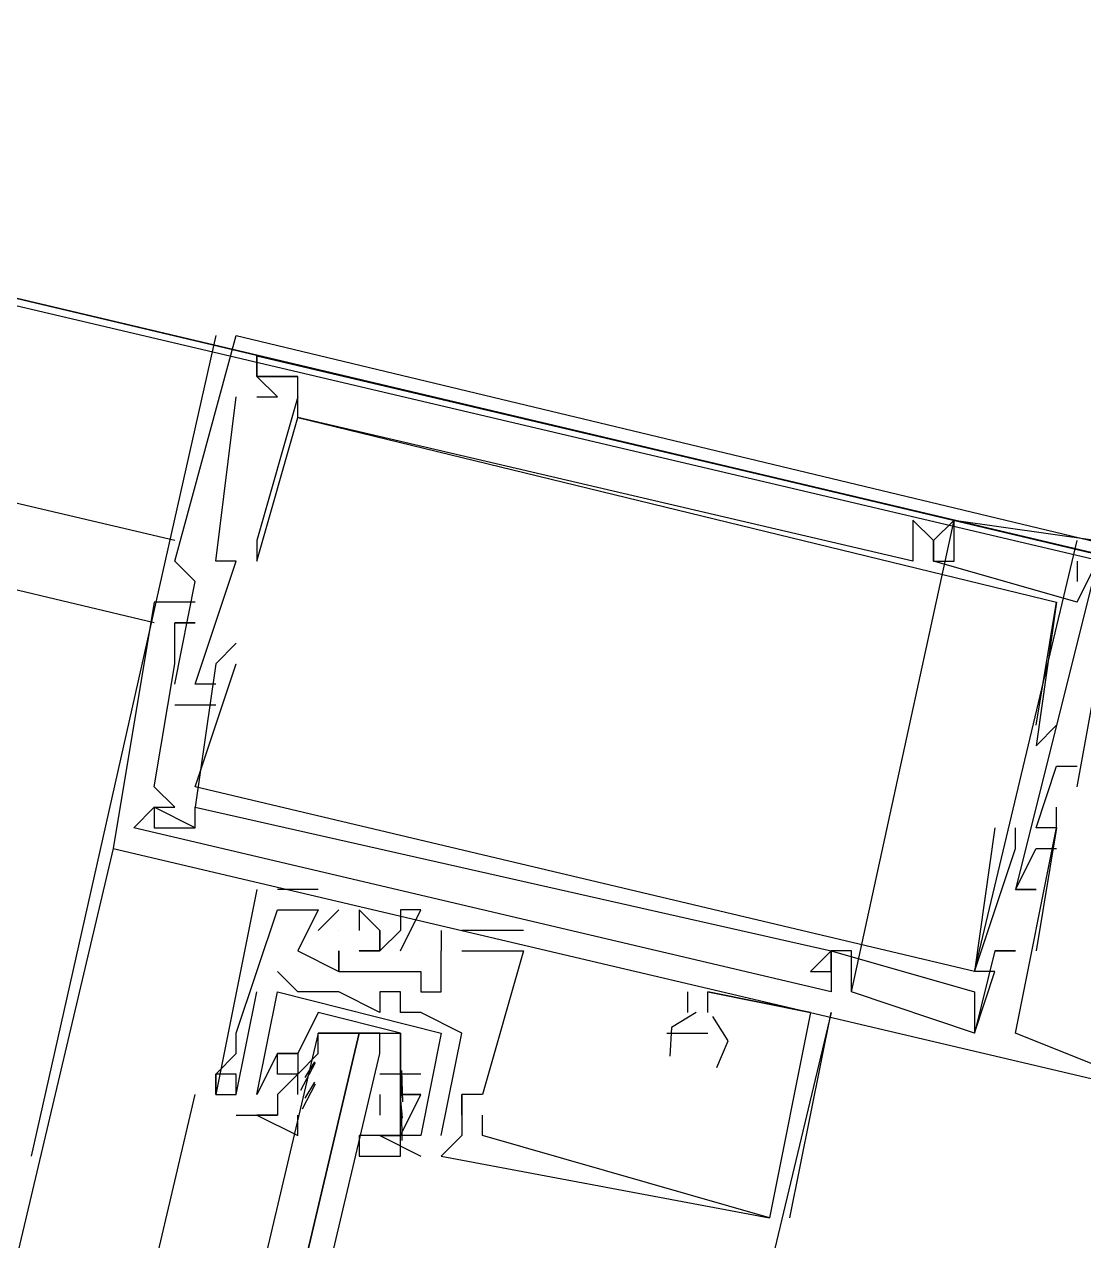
# Model space of a CAD drawing. Header units: feet. Extents: x -84 to 198, y -22 to 181.
# Drawn here: x 108.182 to 108.871, y 39.949 to 40.74 of the extents above; entities that cross this region are included whole.
import ezdxf

# ---------------------------------------------------------------- set-up
doc = ezdxf.new("R2010")
doc.units = ezdxf.units.FT
for name, color, linetype in [('A-AREA-UNIDAD', 30, 'CONTINUOUS'), ('A-LINEA', 7, 'CONTINUOUS'), ('A-MURO-CONCRETO', 8, 'CONTINUOUS')]:
    doc.layers.add(name, color=color, linetype=linetype)

msp = doc.modelspace()

# ---------------------------------------------------------------- linework, layer by layer
at = {"layer": 'A-AREA-UNIDAD'}
msp.add_lwpolyline([(119.008, 38.0089), (105.632, 41.1556), (105.36, 41.3689), (105.52, 41.9556), (104.56, 41.9556), (97.952, 43.5556), (97.952, 44.0356), (97.792, 43.2356), (97.568, 43.0756), (90.272, 44.8), (90, 45.0133), (90.16, 45.8844), (81.44, 48), (80.88, 48), (79.84, 43.8044), (78.8, 43.8044), (75.552, 44.5689), (75.44, 44.9244), (74.528, 41.2089), (73.312, 41.2444), (67.872, 42.56)], dxfattribs=at)
at = {"layer": 'A-LINEA'}
for p, q in [((108.28, 40.4044), (80.8133, 46.8978)), ((108.2667, 40.3511), (80.8533, 46.8311)), ((108.3067, 40.5378), (108.1867, 40.0044)), ((108.32, 40.5378), (108.32, 40.5378)), ((108.32, 40.5378), (108.32, 40.5378)), ((108.32, 40.5378), (108.32, 40.5378)), ((108.3333, 40.5244), (108.3333, 40.5244)), ((108.3333, 40.5244), (108.3333, 40.5244)), ((108.3333, 40.5244), (108.3333, 40.5244)), ((108.3333, 40.5244), (108.3333, 40.5244)), ((108.3333, 40.5244), (108.3333, 40.5244)), ((108.3333, 40.5244), (108.3333, 40.5244)), ((108.3333, 40.5111), (108.3333, 40.5111)), ((108.3333, 40.5111), (108.3333, 40.5111)), ((108.3333, 40.5111), (108.3333, 40.5111)), ((108.3333, 40.5111), (108.3333, 40.5111)), ((108.3333, 40.5111), (108.3333, 40.5111)), ((108.3333, 40.5111), (108.3333, 40.5111)), ((108.3333, 40.5111), (108.3333, 40.5111)), ((108.3333, 40.5111), (108.3333, 40.5111)), ((108.3333, 40.5111), (108.3333, 40.5111)), ((108.36, 40.5111), (108.36, 40.5111)), ((108.36, 40.5111), (108.36, 40.5111)), ((108.36, 40.5111), (108.36, 40.5111)), ((108.36, 40.5111), (108.36, 40.5111)), ((108.36, 40.5111), (108.36, 40.5111)), ((108.36, 40.5111), (108.36, 40.5111)), ((108.32, 40.4978), (108.32, 40.4978)), ((108.32, 40.4978), (108.32, 40.4978)), ((108.32, 40.4978), (108.32, 40.4978)), ((108.3333, 40.4978), (108.3333, 40.4978)), ((108.3333, 40.4978), (108.3333, 40.4978)), ((108.3333, 40.4978), (108.3333, 40.4978)), ((108.3467, 40.4978), (108.3467, 40.4978)), ((108.3467, 40.4978), (108.3467, 40.4978)), ((108.3467, 40.4978), (108.3467, 40.4978)), ((108.36, 40.4978), (108.36, 40.4978)), ((108.36, 40.4978), (108.36, 40.4978)), ((108.36, 40.4978), (108.36, 40.4978)), ((108.36, 40.4844), (108.36, 40.4844)), ((108.36, 40.4844), (108.36, 40.4844)), ((108.36, 40.4844), (108.36, 40.4844)), ((108.36, 40.4844), (108.36, 40.4844)), ((108.36, 40.4844), (108.36, 40.4844)), ((108.36, 40.4844), (108.36, 40.4844)), ((108.72, 40.1111), (108.7867, 40.4178)), ((108.72, 40.1111), (108.7867, 40.4178)), ((108.72, 40.1111), (108.7867, 40.4178)), ((108.76, 40.4178), (108.76, 40.4178)), ((108.76, 40.4178), (108.76, 40.4178)), ((108.76, 40.4178), (108.76, 40.4178)), ((108.7733, 40.4178), (108.7733, 40.4178)), ((108.7733, 40.4178), (108.7733, 40.4178)), ((108.7733, 40.4178), (108.7733, 40.4178)), ((108.7867, 40.4178), (108.7867, 40.4178)), ((108.7867, 40.4178), (108.7867, 40.4178)), ((108.7867, 40.4178), (108.7867, 40.4178)), ((108.7867, 40.4178), (108.7867, 40.4178)), ((108.7867, 40.4178), (108.7867, 40.4178)), ((108.7867, 40.4178), (108.7867, 40.4178)), ((108.3333, 40.4044), (108.3333, 40.4044)), ((108.3333, 40.4044), (108.3333, 40.4044)), ((108.3333, 40.4044), (108.3333, 40.4044)), ((108.7733, 40.4044), (108.7733, 40.4044)), ((108.7733, 40.4044), (108.7733, 40.4044)), ((108.7733, 40.4044), (108.7733, 40.4044)), ((108.7733, 40.4044), (108.7733, 40.4044)), ((108.7733, 40.4044), (108.7733, 40.4044)), ((108.7733, 40.4044), (108.7733, 40.4044)), ((108.8, 40.1244), (108.8667, 40.4044)), ((108.8, 40.1244), (108.8667, 40.4044)), ((108.8, 40.1244), (108.8667, 40.4044)), ((108.28, 40.3911), (108.28, 40.3911)), ((108.28, 40.3911), (108.28, 40.3911)), ((108.28, 40.3911), (108.28, 40.3911)), ((108.3067, 40.3911), (108.3067, 40.3911)), ((108.3067, 40.3911), (108.3067, 40.3911)), ((108.3067, 40.3911), (108.3067, 40.3911)), ((108.32, 40.3911), (108.32, 40.3911)), ((108.32, 40.3911), (108.32, 40.3911)), ((108.32, 40.3911), (108.32, 40.3911)), ((108.3333, 40.3911), (108.3333, 40.3911)), ((108.3333, 40.3911), (108.3333, 40.3911)), ((108.3333, 40.3911), (108.3333, 40.3911)), ((108.76, 40.3911), (108.76, 40.3911)), ((108.76, 40.3911), (108.76, 40.3911)), ((108.76, 40.3911), (108.76, 40.3911)), ((108.7733, 40.3911), (108.7733, 40.3911)), ((108.7733, 40.3911), (108.7733, 40.3911)), ((108.7733, 40.3911), (108.7733, 40.3911)), ((108.7733, 40.3911), (108.7733, 40.3911)), ((108.7733, 40.3911), (108.7733, 40.3911)), ((108.7733, 40.3911), (108.7733, 40.3911)), ((108.7867, 40.3911), (108.7867, 40.3911)), ((108.7867, 40.3911), (108.7867, 40.3911)), ((108.7867, 40.3911), (108.7867, 40.3911)), ((108.88, 40.3911), (108.8267, 40.1778)), ((108.88, 40.3911), (108.8267, 40.1778)), ((108.88, 40.3911), (108.8267, 40.1778)), ((108.8667, 40.3911), (108.8667, 40.3778)), ((108.8667, 40.3644), (108.88, 40.3911)), ((108.8667, 40.3911), (108.8667, 40.3911)), ((108.8667, 40.3911), (108.8667, 40.3911)), ((108.8667, 40.2444), (108.8933, 40.3911)), ((108.8667, 40.3911), (108.8667, 40.3778)), ((108.8667, 40.3644), (108.88, 40.3911)), ((108.8667, 40.3911), (108.8667, 40.3911)), ((108.8667, 40.3911), (108.8667, 40.3911)), ((108.8667, 40.2444), (108.8933, 40.3911)), ((108.8667, 40.3911), (108.8667, 40.3778)), ((108.8667, 40.3644), (108.88, 40.3911)), ((108.8667, 40.3911), (108.8667, 40.3911)), ((108.8667, 40.3911), (108.8667, 40.3911)), ((108.8667, 40.2444), (108.8933, 40.3911)), ((108.2933, 40.3778), (108.2933, 40.3778)), ((108.2933, 40.3778), (108.2933, 40.3778)), ((108.2933, 40.3778), (108.2933, 40.3778)), ((108.8667, 40.3778), (108.8667, 40.3778)), ((108.8667, 40.3778), (108.8667, 40.3778)), ((108.8667, 40.3778), (108.8667, 40.3778)), ((108.2667, 40.3644), (108.2667, 40.3644)), ((108.2667, 40.3644), (108.2667, 40.3644)), ((108.2667, 40.3644), (108.2667, 40.3644)), ((108.2933, 40.3644), (108.2933, 40.3644)), ((108.2933, 40.3644), (108.2933, 40.3644)), ((108.2933, 40.3644), (108.2933, 40.3644)), ((108.84, 40.2844), (108.8533, 40.3644)), ((108.84, 40.2844), (108.8533, 40.3644)), ((108.84, 40.2844), (108.8533, 40.3644)), ((108.8533, 40.3644), (108.8533, 40.3644)), ((108.8533, 40.3644), (108.8533, 40.3644)), ((108.8533, 40.3644), (108.8533, 40.3644)), ((108.8533, 40.3644), (108.8533, 40.3644)), ((108.8533, 40.3644), (108.8533, 40.3644)), ((108.8533, 40.3644), (108.8533, 40.3644)), ((108.8667, 40.3644), (108.8667, 40.3644)), ((108.8667, 40.3644), (108.8667, 40.3644)), ((108.8667, 40.3644), (108.8667, 40.3644)), ((108.8667, 40.3644), (108.8667, 40.3644)), ((108.8667, 40.3644), (108.8667, 40.3644)), ((108.8667, 40.3644), (108.8667, 40.3644)), ((108.28, 40.3511), (108.28, 40.3511)), ((108.28, 40.3511), (108.28, 40.3511)), ((108.28, 40.3511), (108.28, 40.3511)), ((108.28, 40.3511), (108.28, 40.3511)), ((108.28, 40.3511), (108.28, 40.3511)), ((108.28, 40.3511), (108.28, 40.3511)), ((108.2933, 40.3511), (108.2933, 40.3511)), ((108.2933, 40.3511), (108.2933, 40.3511)), ((108.2933, 40.3511), (108.2933, 40.3511)), ((108.2933, 40.3511), (108.2933, 40.3511)), ((108.2933, 40.3511), (108.2933, 40.3511)), ((108.2933, 40.3511), (108.2933, 40.3511)), ((108.2933, 40.3511), (108.2933, 40.3511)), ((108.2933, 40.3511), (108.2933, 40.3511)), ((108.2933, 40.3511), (108.2933, 40.3511)), ((108.28, 40.3378), (108.28, 40.3378)), ((108.28, 40.3378), (108.28, 40.3378)), ((108.28, 40.3378), (108.28, 40.3378)), ((108.32, 40.3378), (108.32, 40.3378)), ((108.32, 40.3378), (108.32, 40.3378)), ((108.32, 40.3378), (108.32, 40.3378)), ((108.28, 40.3244), (108.28, 40.3244)), ((108.28, 40.3244), (108.28, 40.3244)), ((108.28, 40.3244), (108.28, 40.3244)), ((108.28, 40.3244), (108.28, 40.3244)), ((108.28, 40.3244), (108.28, 40.3244)), ((108.28, 40.3244), (108.28, 40.3244)), ((108.2933, 40.2444), (108.32, 40.3244)), ((108.2933, 40.2444), (108.32, 40.3244)), ((108.2933, 40.2444), (108.32, 40.3244)), ((108.3067, 40.3244), (108.3067, 40.3244)), ((108.3067, 40.3244), (108.3067, 40.3244)), ((108.3067, 40.3244), (108.3067, 40.3244)), ((108.32, 40.3244), (108.32, 40.3244)), ((108.32, 40.3244), (108.32, 40.3244)), ((108.32, 40.3244), (108.32, 40.3244)), ((108.28, 40.3111), (108.28, 40.3111)), ((108.28, 40.3111), (108.28, 40.3111)), ((108.28, 40.3111), (108.28, 40.3111)), ((108.2933, 40.3111), (108.2933, 40.3111)), ((108.2933, 40.3111), (108.2933, 40.3111)), ((108.2933, 40.3111), (108.2933, 40.3111)), ((108.3067, 40.3111), (108.3067, 40.3111)), ((108.3067, 40.3111), (108.3067, 40.3111)), ((108.3067, 40.3111), (108.3067, 40.3111)), ((108.28, 40.2978), (108.3067, 40.2978)), ((108.28, 40.2978), (108.28, 40.2978)), ((108.28, 40.2978), (108.3067, 40.2978)), ((108.28, 40.2978), (108.28, 40.2978)), ((108.28, 40.2978), (108.3067, 40.2978)), ((108.28, 40.2978), (108.28, 40.2978)), ((108.3067, 40.2978), (108.3067, 40.2978)), ((108.3067, 40.2978), (108.3067, 40.2978)), ((108.3067, 40.2978), (108.3067, 40.2978)), ((108.84, 40.2844), (108.84, 40.2844)), ((108.84, 40.2844), (108.84, 40.2844)), ((108.84, 40.2844), (108.84, 40.2844)), ((108.8533, 40.2844), (108.8533, 40.2844)), ((108.8533, 40.2844), (108.8533, 40.2844)), ((108.8533, 40.2844), (108.8533, 40.2844)), ((108.84, 40.2711), (108.84, 40.2711)), ((108.84, 40.2711), (108.84, 40.2711)), ((108.84, 40.2711), (108.84, 40.2711)), ((108.8533, 40.2578), (108.8533, 40.2578)), ((108.8533, 40.2578), (108.8533, 40.2578)), ((108.8533, 40.2578), (108.8533, 40.2578)), ((108.8667, 40.2578), (108.8667, 40.2578)), ((108.8667, 40.2578), (108.8667, 40.2578)), ((108.8667, 40.2578), (108.8667, 40.2578)), ((108.2667, 40.2444), (108.2667, 40.2444)), ((108.2667, 40.2444), (108.2667, 40.2444)), ((108.2667, 40.2444), (108.2667, 40.2444)), ((108.2933, 40.2444), (108.2933, 40.2444)), ((108.2933, 40.2444), (108.2933, 40.2444)), ((108.2933, 40.2444), (108.2933, 40.2444)), ((108.3067, 40.2444), (108.3067, 40.2444)), ((108.3067, 40.2444), (108.3067, 40.2444)), ((108.3067, 40.2444), (108.3067, 40.2444)), ((108.8667, 40.2444), (108.8667, 40.2444)), ((108.8667, 40.2444), (108.8667, 40.2444)), ((108.8667, 40.2444), (108.8667, 40.2444)), ((108.2667, 40.2311), (108.2667, 40.2311)), ((108.2667, 40.2311), (108.2667, 40.2311)), ((108.2667, 40.2311), (108.2667, 40.2311)), ((108.2667, 40.2311), (108.2667, 40.2311)), ((108.2667, 40.2311), (108.2667, 40.2311)), ((108.2667, 40.2311), (108.2667, 40.2311)), ((108.28, 40.2311), (108.28, 40.2311)), ((108.28, 40.2311), (108.28, 40.2311)), ((108.28, 40.2311), (108.28, 40.2311)), ((108.2933, 40.2311), (108.2933, 40.2311)), ((108.2933, 40.2311), (108.2933, 40.2311)), ((108.2933, 40.2311), (108.2933, 40.2311)), ((108.2933, 40.2311), (108.2933, 40.2311)), ((108.2933, 40.2311), (108.2933, 40.2311)), ((108.2933, 40.2311), (108.2933, 40.2311)), ((108.8533, 40.2311), (108.8533, 40.2311)), ((108.8533, 40.2311), (108.8533, 40.2311)), ((108.8533, 40.2311), (108.8533, 40.2311)), ((108.2667, 40.2178), (108.2667, 40.2178)), ((108.2667, 40.2178), (108.2667, 40.2178)), ((108.2667, 40.2178), (108.2667, 40.2178)), ((108.2933, 40.2178), (108.2933, 40.2178)), ((108.2933, 40.2178), (108.2933, 40.2178)), ((108.2933, 40.2178), (108.2933, 40.2178)), ((108.2933, 40.2178), (108.2933, 40.2178)), ((108.2933, 40.2178), (108.2933, 40.2178)), ((108.2933, 40.2178), (108.2933, 40.2178)), ((108.8133, 40.2178), (108.8133, 40.2178)), ((108.8133, 40.2178), (108.8133, 40.2178)), ((108.8133, 40.2178), (108.8133, 40.2178)), ((108.8267, 40.2178), (108.8267, 40.2178)), ((108.8267, 40.2178), (108.8267, 40.2178)), ((108.8267, 40.2178), (108.8267, 40.2178)), ((108.84, 40.2178), (108.84, 40.2178)), ((108.8533, 40.2178), (108.84, 40.1378)), ((108.84, 40.2178), (108.84, 40.2178)), ((108.8533, 40.2178), (108.84, 40.1378)), ((108.84, 40.2178), (108.84, 40.2178)), ((108.8533, 40.2178), (108.84, 40.1378)), ((108.8533, 40.2178), (108.8533, 40.2178)), ((108.8533, 40.2178), (108.8533, 40.2178)), ((108.8533, 40.2178), (108.8533, 40.2178)), ((108.8533, 40.2178), (108.8533, 40.2178)), ((108.8533, 40.2178), (108.8533, 40.2178)), ((108.8533, 40.2178), (108.8533, 40.2178)), ((108.8533, 40.2178), (108.8533, 40.2178)), ((108.8533, 40.2178), (108.8533, 40.2178)), ((108.8533, 40.2178), (108.8533, 40.2178)), ((108.24, 40.2044), (106.08, 31.0844)), ((108.24, 40.2044), (108.24, 40.2044)), ((108.24, 40.2044), (108.24, 40.2044)), ((108.24, 40.2044), (108.24, 40.2044)), ((108.8267, 40.2044), (108.8267, 40.2044)), ((108.8267, 40.2044), (108.8267, 40.2044)), ((108.8267, 40.2044), (108.8267, 40.2044)), ((108.84, 40.2044), (108.84, 40.2044)), ((108.84, 40.2044), (108.84, 40.2044)), ((108.84, 40.2044), (108.84, 40.2044)), ((108.8533, 40.2044), (108.8533, 40.2044)), ((108.8533, 40.2044), (108.8533, 40.2044)), ((108.8533, 40.2044), (108.8533, 40.2044)), ((108.3333, 40.1778), (108.3333, 40.1778)), ((108.3333, 40.1778), (108.3333, 40.1778)), ((108.3333, 40.1778), (108.3333, 40.1778)), ((108.3467, 40.1778), (108.3467, 40.1778)), ((108.3467, 40.1778), (108.3467, 40.1778)), ((108.3467, 40.1778), (108.3467, 40.1778)), ((108.3733, 40.1778), (108.3733, 40.1778)), ((108.3733, 40.1778), (108.3733, 40.1778)), ((108.3733, 40.1778), (108.3733, 40.1778)), ((108.8133, 40.1778), (108.8133, 40.1778)), ((108.8133, 40.1778), (108.8133, 40.1778)), ((108.8133, 40.1778), (108.8133, 40.1778)), ((108.8133, 40.1778), (108.8133, 40.1778)), ((108.8133, 40.1778), (108.8133, 40.1778)), ((108.8133, 40.1778), (108.8133, 40.1778)), ((108.8267, 40.1778), (108.8267, 40.1778)), ((108.8267, 40.1778), (108.8267, 40.1778)), ((108.8267, 40.1778), (108.8267, 40.1778)), ((108.8267, 40.1778), (108.8267, 40.1778)), ((108.8267, 40.1778), (108.8267, 40.1778)), ((108.8267, 40.1778), (108.8267, 40.1778)), ((108.8267, 40.1778), (108.8267, 40.1778)), ((108.8267, 40.1778), (108.8267, 40.1778)), ((108.8267, 40.1778), (108.8267, 40.1778)), ((108.84, 40.1778), (108.84, 40.1778)), ((108.84, 40.1778), (108.84, 40.1778)), ((108.84, 40.1778), (108.84, 40.1778)), ((108.3467, 40.1644), (108.3467, 40.1644)), ((108.3467, 40.1644), (108.3467, 40.1644)), ((108.3467, 40.1644), (108.3467, 40.1644)), ((108.3733, 40.1511), (108.3867, 40.1644)), ((108.3733, 40.1644), (108.3733, 40.1644)), ((108.3733, 40.1644), (108.3733, 40.1644)), ((108.3733, 40.1511), (108.3867, 40.1644)), ((108.3733, 40.1644), (108.3733, 40.1644)), ((108.3733, 40.1644), (108.3733, 40.1644)), ((108.3733, 40.1511), (108.3867, 40.1644)), ((108.3733, 40.1644), (108.3733, 40.1644)), ((108.3733, 40.1644), (108.3733, 40.1644)), ((108.3867, 40.1644), (108.3867, 40.1644)), ((108.3867, 40.1644), (108.3867, 40.1644)), ((108.3867, 40.1644), (108.3867, 40.1644)), ((108.4, 40.1644), (108.4, 40.1644)), ((108.4, 40.1644), (108.4, 40.1644)), ((108.4, 40.1644), (108.4, 40.1644)), ((108.4267, 40.1644), (108.4267, 40.1644)), ((108.4267, 40.1644), (108.4267, 40.1644)), ((108.4267, 40.1644), (108.4267, 40.1644)), ((108.44, 40.1644), (108.44, 40.1644)), ((108.44, 40.1644), (108.44, 40.1644)), ((108.44, 40.1644), (108.44, 40.1644)), ((108.3733, 40.1511), (108.3733, 40.1511)), ((108.3733, 40.1511), (108.3733, 40.1511)), ((108.3733, 40.1511), (108.3733, 40.1511)), ((108.3867, 40.1511), (108.3867, 40.1511)), ((108.3867, 40.1511), (108.3867, 40.1511)), ((108.3867, 40.1511), (108.3867, 40.1511)), ((108.4, 40.1511), (108.4, 40.1511)), ((108.4, 40.1511), (108.4, 40.1511)), ((108.4, 40.1511), (108.4, 40.1511)), ((108.4133, 40.1511), (108.4133, 40.1511)), ((108.4133, 40.1511), (108.4133, 40.1511)), ((108.4133, 40.1511), (108.4133, 40.1511)), ((108.4267, 40.1511), (108.4267, 40.1511)), ((108.4267, 40.1511), (108.4267, 40.1511)), ((108.4267, 40.1511), (108.4267, 40.1511)), ((108.4533, 40.1511), (108.4533, 40.1511)), ((108.4533, 40.1511), (108.4533, 40.1511)), ((108.4533, 40.1511), (108.4533, 40.1511)), ((108.5067, 40.1511), (108.4667, 40.1511)), ((108.4667, 40.1511), (108.4667, 40.1511)), ((108.5067, 40.1511), (108.4667, 40.1511)), ((108.4667, 40.1511), (108.4667, 40.1511)), ((108.5067, 40.1511), (108.4667, 40.1511)), ((108.4667, 40.1511), (108.4667, 40.1511)), ((108.5067, 40.1511), (108.5067, 40.1511)), ((108.5067, 40.1511), (108.5067, 40.1511)), ((108.5067, 40.1511), (108.5067, 40.1511)), ((108.36, 40.1378), (108.36, 40.1378)), ((108.36, 40.1378), (108.36, 40.1378)), ((108.36, 40.1378), (108.36, 40.1378)), ((108.3867, 40.1378), (108.3867, 40.1378)), ((108.3867, 40.1378), (108.3867, 40.1378)), ((108.3867, 40.1378), (108.3867, 40.1378)), ((108.4133, 40.1378), (108.4133, 40.1378)), ((108.4133, 40.1378), (108.4133, 40.1378)), ((108.4133, 40.1378), (108.4133, 40.1378)), ((108.4267, 40.1378), (108.4267, 40.1378)), ((108.4267, 40.1378), (108.4267, 40.1378)), ((108.4267, 40.1378), (108.4267, 40.1378)), ((108.44, 40.1378), (108.44, 40.1378)), ((108.44, 40.1378), (108.44, 40.1378)), ((108.44, 40.1378), (108.44, 40.1378)), ((108.4533, 40.1378), (108.4533, 40.1378)), ((108.4533, 40.1378), (108.4533, 40.1378)), ((108.4533, 40.1378), (108.4533, 40.1378)), ((108.4533, 40.1378), (108.4533, 40.1378)), ((108.4533, 40.1378), (108.4533, 40.1378)), ((108.4533, 40.1378), (108.4533, 40.1378)), ((108.4667, 40.1378), (108.4667, 40.1378)), ((108.4667, 40.1378), (108.4667, 40.1378)), ((108.4667, 40.1378), (108.4667, 40.1378)), ((108.5067, 40.1378), (108.5067, 40.1378)), ((108.5067, 40.1378), (108.5067, 40.1378)), ((108.5067, 40.1378), (108.5067, 40.1378)), ((108.5067, 40.1378), (108.5067, 40.1378)), ((108.5067, 40.1378), (108.5067, 40.1378)), ((108.5067, 40.1378), (108.5067, 40.1378)), ((108.7067, 40.1378), (108.7067, 40.1378)), ((108.7067, 40.1378), (108.7067, 40.1378)), ((108.7067, 40.1378), (108.7067, 40.1378)), ((108.7067, 40.1378), (108.7067, 40.1378)), ((108.7067, 40.1378), (108.7067, 40.1378)), ((108.7067, 40.1378), (108.7067, 40.1378)), ((108.7067, 40.1378), (108.7067, 40.1378)), ((108.7067, 40.1378), (108.7067, 40.1378)), ((108.7067, 40.1378), (108.7067, 40.1378)), ((108.72, 40.1378), (108.72, 40.1378)), ((108.72, 40.1378), (108.72, 40.1378)), ((108.72, 40.1378), (108.72, 40.1378)), ((108.8133, 40.1378), (108.8133, 40.1378)), ((108.8133, 40.1378), (108.8133, 40.1378)), ((108.8133, 40.1378), (108.8133, 40.1378)), ((108.8133, 40.1378), (108.8133, 40.1378)), ((108.8133, 40.1378), (108.8133, 40.1378)), ((108.8133, 40.1378), (108.8133, 40.1378)), ((108.8267, 40.1378), (108.8267, 40.1378)), ((108.8267, 40.1378), (108.8267, 40.1378)), ((108.8267, 40.1378), (108.8267, 40.1378)), ((108.8267, 40.1378), (108.8267, 40.1378)), ((108.8267, 40.1378), (108.8267, 40.1378)), ((108.8267, 40.1378), (108.8267, 40.1378)), ((108.84, 40.1378), (108.84, 40.1378)), ((108.84, 40.1378), (108.84, 40.1378)), ((108.84, 40.1378), (108.84, 40.1378)), ((108.3467, 40.1244), (108.3467, 40.1244)), ((108.3467, 40.1244), (108.3467, 40.1244)), ((108.3867, 40.1244), (108.3867, 40.1244)), ((108.3867, 40.1244), (108.3867, 40.1244)), ((108.3867, 40.1244), (108.3867, 40.1244)), ((108.3867, 40.1244), (108.3867, 40.1244)), ((108.3867, 40.1244), (108.3867, 40.1244)), ((108.3867, 40.1244), (108.3867, 40.1244)), ((108.4133, 40.1244), (108.4133, 40.1244)), ((108.4133, 40.1244), (108.4133, 40.1244)), ((108.4133, 40.1244), (108.4133, 40.1244)), ((108.44, 40.1244), (108.44, 40.1244)), ((108.44, 40.1244), (108.44, 40.1244)), ((108.44, 40.1244), (108.44, 40.1244)), ((108.6933, 40.1244), (108.6933, 40.1244)), ((108.6933, 40.1244), (108.6933, 40.1244)), ((108.6933, 40.1244), (108.6933, 40.1244)), ((108.7067, 40.1244), (108.7067, 40.1244)), ((108.7067, 40.1244), (108.7067, 40.1244)), ((108.7067, 40.1244), (108.7067, 40.1244)), ((108.7067, 40.1244), (108.7067, 40.1244)), ((108.7067, 40.1244), (108.7067, 40.1244)), ((108.7067, 40.1244), (108.7067, 40.1244)), ((108.8, 40.1244), (108.8, 40.1244)), ((108.8, 40.1244), (108.8, 40.1244)), ((108.8, 40.1244), (108.8, 40.1244)), ((108.8, 40.1244), (108.8, 40.1244)), ((108.8, 40.1244), (108.8, 40.1244)), ((108.8, 40.1244), (108.8, 40.1244)), ((108.8133, 40.1244), (108.8133, 40.1244)), ((108.8133, 40.1244), (108.8133, 40.1244)), ((108.8133, 40.1244), (108.8133, 40.1244)), ((108.32, 40.0444), (108.3333, 40.1111)), ((108.32, 40.0444), (108.3333, 40.1111)), ((108.3333, 40.1111), (108.3333, 40.1111)), ((108.3333, 40.1111), (108.3333, 40.1111)), ((108.3467, 40.1111), (108.3467, 40.1111)), ((108.3467, 40.1111), (108.3467, 40.1111)), ((108.36, 40.1111), (108.36, 40.1111)), ((108.36, 40.1111), (108.36, 40.1111)), ((108.3867, 40.1111), (108.3867, 40.1111)), ((108.3867, 40.1111), (108.3867, 40.1111)), ((108.4133, 40.1111), (108.4133, 40.1111)), ((108.4133, 40.1111), (108.4133, 40.1111)), ((108.4267, 40.1111), (108.4267, 40.1111)), ((108.4267, 40.1111), (108.4267, 40.1111)), ((108.44, 40.1111), (108.44, 40.1111)), ((108.44, 40.1111), (108.44, 40.1111)), ((108.44, 40.1111), (108.44, 40.1111)), ((108.4533, 40.1111), (108.4533, 40.1111)), ((108.4533, 40.1111), (108.4533, 40.1111)), ((108.4533, 40.1111), (108.4533, 40.1111)), ((108.6133, 40.1111), (108.6133, 40.0978)), ((108.6133, 40.1111), (108.6133, 40.1111)), ((108.6133, 40.1111), (108.6133, 40.0978)), ((108.6133, 40.1111), (108.6133, 40.1111)), ((108.6133, 40.1111), (108.6133, 40.0978)), ((108.6133, 40.1111), (108.6133, 40.1111)), ((108.6933, 40.0978), (108.6267, 40.1111)), ((108.6267, 40.1111), (108.6267, 40.1111)), ((108.6267, 40.1111), (108.6267, 40.1111)), ((108.6933, 40.0978), (108.6267, 40.1111)), ((108.6267, 40.1111), (108.6267, 40.1111)), ((108.6267, 40.1111), (108.6267, 40.1111)), ((108.6933, 40.0978), (108.6267, 40.1111)), ((108.6267, 40.1111), (108.6267, 40.1111)), ((108.6267, 40.1111), (108.6267, 40.1111)), ((108.7067, 40.1111), (108.7067, 40.1111)), ((108.7067, 40.1111), (108.7067, 40.1111)), ((108.7067, 40.1111), (108.7067, 40.1111)), ((108.72, 40.1111), (108.72, 40.1111)), ((108.72, 40.1111), (108.72, 40.1111)), ((108.72, 40.1111), (108.72, 40.1111)), ((108.8, 40.1111), (108.8, 40.1111)), ((108.8, 40.1111), (108.8, 40.1111)), ((108.8, 40.1111), (108.8, 40.1111)), ((108.4133, 40.0978), (108.4133, 40.0978)), ((108.4133, 40.0978), (108.4133, 40.0978)), ((108.4267, 40.0978), (108.4267, 40.0978)), ((108.4267, 40.0978), (108.4267, 40.0978)), ((108.44, 40.0978), (108.44, 40.0978)), ((108.44, 40.0978), (108.44, 40.0978)), ((108.6133, 40.0978), (108.6133, 40.0978)), ((108.6133, 40.0978), (108.6133, 40.0978)), ((108.6133, 40.0978), (108.6133, 40.0978)), ((108.6267, 40.0978), (108.6267, 40.0978)), ((108.6267, 40.0978), (108.6267, 40.0978)), ((108.6267, 40.0978), (108.6267, 40.0978)), ((108.68, 39.9644), (108.7067, 40.0978)), ((108.68, 39.9644), (108.7067, 40.0978)), ((108.68, 39.9644), (108.7067, 40.0978)), ((108.6933, 40.0978), (108.6933, 40.0978)), ((108.6933, 40.0978), (108.6933, 40.0978)), ((108.6933, 40.0978), (108.6933, 40.0978)), ((108.6933, 40.0978), (108.6933, 40.0978)), ((108.6933, 40.0978), (108.6933, 40.0978)), ((108.6933, 40.0978), (108.6933, 40.0978)), ((108.7067, 40.0978), (108.7067, 40.0978)), ((108.7067, 40.0978), (108.7067, 40.0978)), ((108.7067, 40.0978), (108.7067, 40.0978)), ((108.32, 40.0844), (108.32, 40.0844)), ((108.32, 40.0844), (108.32, 40.0844)), ((108.32, 40.0844), (108.32, 40.0844)), ((108.3733, 40.0844), (108.3733, 40.0844)), ((108.3867, 40.0844), (108.4, 40.0844)), ((108.4533, 40.0844), (108.4533, 40.0844)), ((108.4533, 40.0844), (108.4533, 40.0844)), ((108.4667, 40.0844), (108.4667, 40.0844)), ((108.4667, 40.0844), (108.4667, 40.0844)), ((108.6, 40.0844), (108.6, 40.0844)), ((108.6, 40.0844), (108.6, 40.0844)), ((108.6, 40.0844), (108.6, 40.0844)), ((108.6133, 40.0844), (108.6133, 40.0844)), ((108.6133, 40.0844), (108.6133, 40.0844)), ((108.6133, 40.0844), (108.6133, 40.0844)), ((108.6267, 40.0844), (108.6267, 40.0844)), ((108.6267, 40.0844), (108.6267, 40.0844)), ((108.6267, 40.0844), (108.6267, 40.0844)), ((108.8, 40.0844), (108.8, 40.0844)), ((108.8, 40.0844), (108.8, 40.0844)), ((108.8, 40.0844), (108.8, 40.0844)), ((108.8, 40.0844), (108.8, 40.0844)), ((108.8, 40.0844), (108.8, 40.0844)), ((108.8, 40.0844), (108.8, 40.0844)), ((108.8, 40.0844), (108.8, 40.0844)), ((108.8, 40.0844), (108.8, 40.0844)), ((108.8, 40.0844), (108.8, 40.0844)), ((108.8267, 40.0844), (108.8267, 40.0844)), ((108.8267, 40.0844), (108.8267, 40.0844)), ((108.8267, 40.0844), (108.8267, 40.0844)), ((108.32, 40.0711), (108.32, 40.0711)), ((108.32, 40.0711), (108.32, 40.0711)), ((108.32, 40.0711), (108.32, 40.0711)), ((108.3467, 40.0711), (108.3467, 40.0711)), ((108.3467, 40.0711), (108.3467, 40.0711)), ((108.3467, 40.0711), (108.3467, 40.0711)), ((108.3467, 40.0711), (108.3467, 40.0711)), ((108.36, 40.0711), (108.36, 40.0711)), ((108.36, 40.0711), (108.36, 40.0711)), ((108.3733, 40.0711), (108.3733, 40.0711)), ((108.362, 40.0473), (108.3716, 40.0652)), ((108.3648, 40.0555), (108.3711, 40.0657)), ((108.4275, 40.0601), (108.4281, 40.0397)), ((108.3067, 40.0578), (108.3067, 40.0578)), ((108.3067, 40.0578), (108.3067, 40.0578)), ((108.3067, 40.0578), (108.3067, 40.0578)), ((108.3067, 40.0578), (108.3067, 40.0578)), ((108.3067, 40.0578), (108.3067, 40.0578)), ((108.3067, 40.0578), (108.3067, 40.0578)), ((108.32, 40.0578), (108.32, 40.0578)), ((108.32, 40.0578), (108.32, 40.0578)), ((108.32, 40.0578), (108.32, 40.0578)), ((108.3467, 40.0578), (108.3467, 40.0578)), ((108.3467, 40.0578), (108.3467, 40.0578)), ((108.36, 40.0578), (108.36, 40.0578)), ((108.36, 40.0444), (108.36, 40.0578)), ((108.36, 40.0578), (108.36, 40.0578)), ((108.3648, 40.0422), (108.3711, 40.0524)), ((108.3733, 40.0578), (108.3733, 40.0578)), ((108.4133, 40.0578), (108.4133, 40.0578)), ((108.4267, 40.0578), (108.4267, 40.0578)), ((108.4267, 40.0578), (108.4267, 40.0578)), ((108.4268, 40.0542), (108.4278, 40.0424)), ((108.44, 40.0578), (108.44, 40.0578)), ((108.44, 40.0578), (108.44, 40.0578)), ((107.9067, 38.4044), (108.2933, 40.0444)), ((108.3067, 40.0444), (108.3067, 40.0444)), ((108.3067, 40.0444), (108.3067, 40.0444)), ((108.3067, 40.0444), (108.3067, 40.0444)), ((108.3067, 40.0444), (108.3067, 40.0444)), ((108.3067, 40.0444), (108.3067, 40.0444)), ((108.3067, 40.0444), (108.3067, 40.0444)), ((108.32, 40.0444), (108.32, 40.0444)), ((108.32, 40.0444), (108.32, 40.0444)), ((108.32, 40.0444), (108.32, 40.0444)), ((108.32, 40.0444), (108.32, 40.0444)), ((108.32, 40.0444), (108.32, 40.0444)), ((108.3333, 40.0444), (108.3333, 40.0444)), ((108.3333, 40.0444), (108.3333, 40.0444)), ((108.3333, 40.0444), (108.3333, 40.0444)), ((108.3333, 40.0444), (108.3333, 40.0444)), ((108.36, 40.0444), (108.36, 40.0444)), ((108.36, 40.0444), (108.36, 40.0444)), ((108.363, 40.0352), (108.3715, 40.0514)), ((108.4133, 40.0444), (108.4133, 40.0311)), ((108.4133, 40.0444), (108.4133, 40.0444)), ((108.4267, 40.0444), (108.4267, 40.0444)), ((108.4267, 40.0444), (108.4267, 40.0444)), ((108.4267, 40.0444), (108.4267, 40.0444)), ((108.4267, 40.0444), (108.4267, 40.0444)), ((108.44, 40.0444), (108.44, 40.0444)), ((108.44, 40.0444), (108.44, 40.0444)), ((108.44, 40.0444), (108.44, 40.0444)), ((108.44, 40.0444), (108.44, 40.0444)), ((108.4667, 40.0444), (108.4667, 40.0444)), ((108.4667, 40.0444), (108.4667, 40.0444)), ((108.4667, 40.0444), (108.4667, 40.0444)), ((108.4667, 40.0444), (108.4667, 40.0444)), ((108.4667, 40.0444), (108.4667, 40.0444)), ((108.4667, 40.0444), (108.4667, 40.0444)), ((108.48, 40.0444), (108.48, 40.0444)), ((108.48, 40.0444), (108.48, 40.0444)), ((108.48, 40.0444), (108.48, 40.0444)), ((108.48, 40.0444), (108.48, 40.0444)), ((108.48, 40.0444), (108.48, 40.0444)), ((108.48, 40.0444), (108.48, 40.0444)), ((108.4268, 40.0409), (108.4278, 40.029)), ((108.32, 40.0311), (108.3467, 40.0311)), ((108.32, 40.0311), (108.32, 40.0311)), ((108.32, 40.0311), (108.3467, 40.0311)), ((108.32, 40.0311), (108.32, 40.0311)), ((108.3467, 40.0311), (108.3467, 40.0311)), ((108.3467, 40.0311), (108.3467, 40.0311)), ((108.4133, 40.0311), (108.4133, 40.0311)), ((108.4133, 40.0311), (108.4133, 40.0311)), ((108.4267, 40.0311), (108.4267, 40.0311)), ((108.4267, 40.0311), (108.4267, 40.0311)), ((108.4274, 40.0329), (108.4277, 40.0146)), ((108.4667, 40.0311), (108.4667, 40.0311)), ((108.4667, 40.0311), (108.4667, 40.0311)), ((108.4667, 40.0311), (108.4667, 40.0311)), ((108.48, 40.0311), (108.48, 40.0311)), ((108.48, 40.0311), (108.48, 40.0311)), ((108.48, 40.0311), (108.48, 40.0311)), ((108.4133, 40.0178), (108.44, 40.0044)), ((108.4133, 40.0178), (108.4133, 40.0178)), ((108.4133, 40.0178), (108.44, 40.0044)), ((108.4133, 40.0178), (108.4133, 40.0178)), ((108.4267, 40.0178), (108.4267, 40.0178)), ((108.4267, 40.0178), (108.4267, 40.0178)), ((108.44, 40.0178), (108.44, 40.0178)), ((108.44, 40.0178), (108.44, 40.0178)), ((108.44, 40.0178), (108.44, 40.0178)), ((108.44, 40.0178), (108.44, 40.0178)), ((108.4533, 40.0178), (108.4533, 40.0178)), ((108.4533, 40.0178), (108.4533, 40.0178)), ((108.4667, 40.0178), (108.4667, 40.0178)), ((108.4667, 40.0178), (108.4667, 40.0178)), ((108.4667, 40.0178), (108.4667, 40.0178)), ((108.48, 40.0178), (108.48, 40.0178)), ((108.48, 40.0178), (108.48, 40.0178)), ((108.48, 40.0178), (108.48, 40.0178)), ((108.44, 40.0044), (108.44, 40.0044)), ((108.44, 40.0044), (108.44, 40.0044)), ((108.4533, 40.0044), (108.4533, 40.0044)), ((108.4533, 40.0044), (108.4533, 40.0044)), ((108.4533, 40.0044), (108.4533, 40.0044)), ((108.6667, 39.9644), (108.6667, 39.9644)), ((108.6667, 39.9644), (108.6667, 39.9644)), ((108.6667, 39.9644), (108.6667, 39.9644)), ((108.6667, 39.9644), (108.6667, 39.9644)), ((108.6667, 39.9644), (108.6667, 39.9644)), ((108.6667, 39.9644), (108.6667, 39.9644)), ((108.68, 39.9644), (108.68, 39.9644)), ((108.68, 39.9644), (108.68, 39.9644)), ((108.68, 39.9644), (108.68, 39.9644))]:
    msp.add_line(p, q, dxfattribs=at)
for points in [[(106.04, 44.1511), (105.3467, 41.2311), (119.16, 37.9644), (119.84, 40.8844), (106.04, 44.1511)], [(108.28, 40.3111), (108.2933, 40.3778), (108.28, 40.3911), (108.32, 40.5378), (108.9867, 40.3778), (109, 40.3778)], [(108.28, 40.3111), (108.2933, 40.3778), (108.28, 40.3911), (108.32, 40.5378), (108.9867, 40.3778), (109, 40.3778)], [(108.28, 40.3111), (108.2933, 40.3778), (108.28, 40.3911), (108.32, 40.5378), (108.9867, 40.3778), (109, 40.3778)], [(108.8667, 40.3644), (108.7733, 40.3911), (108.7733, 40.4044), (108.76, 40.4178), (108.76, 40.3911), (108.36, 40.4844), (108.36, 40.5111), (108.3333, 40.5111), (108.3333, 40.5244), (108.3333, 40.5111), (108.36, 40.5111)], [(108.3333, 40.4978), (108.3467, 40.4978), (108.3333, 40.5111), (108.3333, 40.5244), (108.7867, 40.4178)], [(108.8667, 40.3644), (108.7733, 40.3911), (108.7733, 40.4044), (108.76, 40.4178), (108.76, 40.3911), (108.36, 40.4844), (108.36, 40.5111), (108.3333, 40.5111), (108.3333, 40.5244), (108.3333, 40.5111), (108.36, 40.5111)], [(108.3333, 40.4978), (108.3467, 40.4978), (108.3333, 40.5111), (108.3333, 40.5244), (108.7867, 40.4178)], [(108.8667, 40.3644), (108.7733, 40.3911), (108.7733, 40.4044), (108.76, 40.4178), (108.76, 40.3911), (108.36, 40.4844), (108.36, 40.5111), (108.3333, 40.5111), (108.3333, 40.5244), (108.3333, 40.5111), (108.36, 40.5111)], [(108.3333, 40.4978), (108.3467, 40.4978), (108.3333, 40.5111), (108.3333, 40.5244), (108.7867, 40.4178)], [(108.3067, 40.3111), (108.2933, 40.3111), (108.32, 40.3911), (108.3067, 40.3911), (108.32, 40.4978)], [(108.3067, 40.3111), (108.2933, 40.3111), (108.32, 40.3911), (108.3067, 40.3911), (108.32, 40.4978)], [(108.3067, 40.3111), (108.2933, 40.3111), (108.32, 40.3911), (108.3067, 40.3911), (108.32, 40.4978)], [(108.36, 40.4978), (108.3333, 40.4044), (108.3333, 40.3911), (108.36, 40.4844), (108.8533, 40.3644), (108.84, 40.2711), (108.84, 40.2711), (108.8533, 40.2844)], [(108.36, 40.4978), (108.3333, 40.4044), (108.3333, 40.3911), (108.36, 40.4844), (108.8533, 40.3644), (108.84, 40.2711), (108.84, 40.2711), (108.8533, 40.2844)], [(108.36, 40.4978), (108.3333, 40.4044), (108.3333, 40.3911), (108.36, 40.4844), (108.8533, 40.3644), (108.84, 40.2711), (108.84, 40.2711), (108.8533, 40.2844)], [(108.7733, 40.4044), (108.76, 40.4178), (108.76, 40.4178), (108.76, 40.3911)], [(108.7733, 40.4044), (108.76, 40.4178), (108.76, 40.4178), (108.76, 40.3911)], [(108.7733, 40.4044), (108.76, 40.4178), (108.76, 40.4178), (108.76, 40.3911)], [(108.7867, 40.4178), (108.7733, 40.4044), (108.7733, 40.3911), (108.7867, 40.3911), (108.7867, 40.4178), (108.88, 40.4044)], [(108.7867, 40.4178), (108.7733, 40.4044), (108.7733, 40.3911), (108.7867, 40.3911), (108.7867, 40.4178), (108.88, 40.4044)], [(108.7867, 40.4178), (108.7733, 40.4044), (108.7733, 40.3911), (108.7867, 40.3911), (108.7867, 40.4178), (108.88, 40.4044)], [(108.2933, 40.3644), (108.2667, 40.3644), (108.24, 40.2044), (108.92, 40.0444), (108.92, 40.0578)], [(108.2933, 40.3644), (108.2667, 40.3644), (108.24, 40.2044), (108.92, 40.0444), (108.92, 40.0578)], [(108.2933, 40.3644), (108.2667, 40.3644), (108.24, 40.2044), (108.92, 40.0444), (108.92, 40.0578)], [(108.28, 40.3244), (108.28, 40.3511), (108.2933, 40.3511), (108.28, 40.3511)], [(108.28, 40.3244), (108.28, 40.3511), (108.2933, 40.3511), (108.28, 40.3511)], [(108.28, 40.3244), (108.28, 40.3511), (108.2933, 40.3511), (108.28, 40.3511)], [(108.2533, 40.2178), (108.2667, 40.2311), (108.28, 40.2311), (108.2667, 40.2444), (108.28, 40.3244), (108.28, 40.3378)], [(108.2533, 40.2178), (108.2667, 40.2311), (108.28, 40.2311), (108.2667, 40.2444), (108.28, 40.3244), (108.28, 40.3378)], [(108.2533, 40.2178), (108.2667, 40.2311), (108.28, 40.2311), (108.2667, 40.2444), (108.28, 40.3244), (108.28, 40.3378)], [(108.32, 40.3378), (108.3067, 40.3244), (108.2933, 40.2311)], [(108.32, 40.3378), (108.3067, 40.3244), (108.2933, 40.2311)], [(108.32, 40.3378), (108.3067, 40.3244), (108.2933, 40.2311)], [(108.8533, 40.2178), (108.84, 40.2178), (108.8533, 40.2578), (108.8667, 40.2578)], [(108.8533, 40.2178), (108.84, 40.2178), (108.8533, 40.2578), (108.8667, 40.2578)], [(108.8533, 40.2178), (108.84, 40.2178), (108.8533, 40.2578), (108.8667, 40.2578)], [(108.8133, 40.2178), (108.8, 40.1244), (108.2933, 40.2444)], [(108.8133, 40.2178), (108.8, 40.1244), (108.2933, 40.2444)], [(108.8133, 40.2178), (108.8, 40.1244), (108.2933, 40.2444)], [(108.2933, 40.2178), (108.2667, 40.2311), (108.2667, 40.2178), (108.2933, 40.2178), (108.2933, 40.2311), (108.7067, 40.1378), (108.6933, 40.1244), (108.7067, 40.1244), (108.7067, 40.1378), (108.8, 40.1111)], [(108.2933, 40.2178), (108.2667, 40.2311), (108.2667, 40.2178), (108.2933, 40.2178), (108.2933, 40.2311), (108.7067, 40.1378), (108.6933, 40.1244), (108.7067, 40.1244), (108.7067, 40.1378), (108.8, 40.1111)], [(108.2933, 40.2178), (108.2667, 40.2311), (108.2667, 40.2178), (108.2933, 40.2178), (108.2933, 40.2311), (108.7067, 40.1378), (108.6933, 40.1244), (108.7067, 40.1244), (108.7067, 40.1378), (108.8, 40.1111)], [(108.8933, 40.0578), (108.8267, 40.0844), (108.8533, 40.2178), (108.8533, 40.2311)], [(108.8933, 40.0578), (108.8267, 40.0844), (108.8533, 40.2178), (108.8533, 40.2311)], [(108.8933, 40.0578), (108.8267, 40.0844), (108.8533, 40.2178), (108.8533, 40.2311)], [(108.8133, 40.1378), (108.8, 40.0844), (108.72, 40.1111), (108.72, 40.1378), (108.7067, 40.1378), (108.7067, 40.1244), (108.7067, 40.1111), (108.2533, 40.2178)], [(108.8133, 40.1378), (108.8, 40.0844), (108.72, 40.1111), (108.72, 40.1378), (108.7067, 40.1378), (108.7067, 40.1244), (108.7067, 40.1111), (108.2533, 40.2178)], [(108.8133, 40.1378), (108.8, 40.0844), (108.72, 40.1111), (108.72, 40.1378), (108.7067, 40.1378), (108.7067, 40.1244), (108.7067, 40.1111), (108.2533, 40.2178)], [(108.8, 40.1111), (108.8, 40.0844), (108.8133, 40.1244), (108.8, 40.1244), (108.8267, 40.2044), (108.8267, 40.2178), (108.8267, 40.2178)], [(108.8, 40.1111), (108.8, 40.0844), (108.8133, 40.1244), (108.8, 40.1244), (108.8267, 40.2044), (108.8267, 40.2178), (108.8267, 40.2178)], [(108.8, 40.1111), (108.8, 40.0844), (108.8133, 40.1244), (108.8, 40.1244), (108.8267, 40.2044), (108.8267, 40.2178), (108.8267, 40.2178)], [(108.8267, 40.1778), (108.84, 40.1778), (108.8267, 40.1778), (108.84, 40.2044), (108.8533, 40.2044)], [(108.8267, 40.1778), (108.84, 40.1778), (108.8267, 40.1778), (108.84, 40.2044), (108.8533, 40.2044)], [(108.8267, 40.1778), (108.84, 40.1778), (108.8267, 40.1778), (108.84, 40.2044), (108.8533, 40.2044)], [(108.3333, 40.1778), (108.3067, 40.0444), (108.32, 40.0444), (108.32, 40.0578), (108.3067, 40.0578), (108.3067, 40.0444), (108.3067, 40.0578), (108.32, 40.0711), (108.32, 40.0844), (108.3467, 40.1644), (108.3733, 40.1644), (108.36, 40.1378), (108.3867, 40.1244), (108.3867, 40.1378), (108.3867, 40.1244), (108.4133, 40.1244), (108.44, 40.1244), (108.44, 40.1111), (108.4533, 40.1111), (108.4533, 40.1378)], [(108.3333, 40.1778), (108.3067, 40.0444), (108.32, 40.0444), (108.32, 40.0578), (108.3067, 40.0578), (108.3067, 40.0444), (108.3067, 40.0578), (108.32, 40.0711), (108.32, 40.0844), (108.3467, 40.1644), (108.3733, 40.1644), (108.36, 40.1378), (108.3867, 40.1244), (108.3867, 40.1378), (108.3867, 40.1244), (108.4133, 40.1244), (108.44, 40.1244), (108.44, 40.1111), (108.4533, 40.1111), (108.4533, 40.1378)], [(108.3333, 40.1778), (108.3067, 40.0444), (108.32, 40.0444), (108.32, 40.0578), (108.3067, 40.0578), (108.3067, 40.0444), (108.3067, 40.0578), (108.32, 40.0711), (108.32, 40.0844), (108.3467, 40.1644), (108.3733, 40.1644), (108.36, 40.1378), (108.3867, 40.1244), (108.3867, 40.1378), (108.3867, 40.1244), (108.4133, 40.1244), (108.44, 40.1244), (108.44, 40.1111), (108.4533, 40.1111), (108.4533, 40.1378)], [(108.3733, 40.1778), (108.3467, 40.1778), (108.3467, 40.1778)], [(108.3733, 40.1778), (108.3467, 40.1778), (108.3467, 40.1778)], [(108.3733, 40.1778), (108.3467, 40.1778), (108.3467, 40.1778)], [(108.4133, 40.1511), (108.4, 40.1644), (108.4, 40.1511)], [(108.4133, 40.1511), (108.4, 40.1644), (108.4, 40.1511)], [(108.4133, 40.1511), (108.4, 40.1644), (108.4, 40.1511)], [(108.4267, 40.1378), (108.44, 40.1644), (108.4267, 40.1644), (108.4267, 40.1511), (108.4133, 40.1378), (108.4133, 40.1378)], [(108.4267, 40.1378), (108.44, 40.1644), (108.4267, 40.1644), (108.4267, 40.1511), (108.4133, 40.1378), (108.4133, 40.1378)], [(108.4267, 40.1378), (108.44, 40.1644), (108.4267, 40.1644), (108.4267, 40.1511), (108.4133, 40.1378), (108.4133, 40.1378)], [(108.4133, 40.1378), (108.4, 40.1378), (108.4133, 40.1378), (108.4133, 40.1511), (108.4133, 40.1378)], [(108.4133, 40.1378), (108.4, 40.1378), (108.4133, 40.1378), (108.4133, 40.1511), (108.4133, 40.1378)], [(108.4133, 40.1378), (108.4, 40.1378), (108.4133, 40.1378), (108.4133, 40.1511), (108.4133, 40.1378)], [(108.4533, 40.1511), (108.4533, 40.1511), (108.4533, 40.1378)], [(108.4533, 40.1511), (108.4533, 40.1511), (108.4533, 40.1378)], [(108.4533, 40.1511), (108.4533, 40.1511), (108.4533, 40.1378)], [(108.4667, 40.1378), (108.5067, 40.1378), (108.48, 40.0444), (108.4667, 40.0444), (108.4667, 40.0311), (108.4667, 40.0444), (108.4667, 40.0178), (108.4533, 40.0044), (108.6667, 39.9644)], [(108.4667, 40.1378), (108.5067, 40.1378), (108.48, 40.0444), (108.4667, 40.0444), (108.4667, 40.0311), (108.4667, 40.0444), (108.4667, 40.0178), (108.4533, 40.0044), (108.6667, 39.9644)], [(108.4667, 40.1378), (108.5067, 40.1378), (108.48, 40.0444), (108.4667, 40.0444), (108.4667, 40.0311), (108.4667, 40.0444), (108.4667, 40.0178), (108.4533, 40.0044), (108.6667, 39.9644)], [(108.5067, 40.1378), (108.5067, 40.1378), (108.48, 40.0444), (108.48, 40.0444)], [(108.5067, 40.1378), (108.5067, 40.1378), (108.48, 40.0444), (108.48, 40.0444)], [(108.5067, 40.1378), (108.5067, 40.1378), (108.48, 40.0444), (108.48, 40.0444)], [(108.8267, 40.1378), (108.8267, 40.1378), (108.8133, 40.1378), (108.8267, 40.1378)], [(108.8267, 40.1378), (108.8267, 40.1378), (108.8133, 40.1378), (108.8267, 40.1378)], [(108.8267, 40.1378), (108.8267, 40.1378), (108.8133, 40.1378), (108.8267, 40.1378)], [(108.4533, 40.0178), (108.4667, 40.0844), (108.44, 40.0978), (108.4267, 40.0978), (108.4267, 40.1111), (108.4133, 40.1111), (108.4133, 40.0978), (108.3867, 40.1111), (108.36, 40.1111), (108.3467, 40.1244)], [(108.4533, 40.0178), (108.4667, 40.0844), (108.44, 40.0978), (108.4267, 40.0978), (108.4267, 40.1111), (108.4133, 40.1111), (108.4133, 40.0978), (108.3867, 40.1111), (108.36, 40.1111), (108.3467, 40.1244)], [(108.36, 40.0578), (108.3467, 40.0578), (108.3467, 40.0711), (108.36, 40.0711), (108.3467, 40.0711), (108.3333, 40.0444), (108.3467, 40.1111)], [(108.36, 40.0578), (108.3467, 40.0578), (108.3467, 40.0711), (108.36, 40.0711), (108.3467, 40.0711), (108.3333, 40.0444), (108.3467, 40.1111)], [(108.3467, 40.1111), (108.4533, 40.0844), (108.44, 40.0178), (108.4267, 40.0178), (108.44, 40.0444)], [(108.3467, 40.1111), (108.4533, 40.0844), (108.44, 40.0178), (108.4267, 40.0178), (108.44, 40.0444)], [(108.6267, 40.0978), (108.6267, 40.1111), (108.6933, 40.0978), (108.6667, 39.9644), (108.48, 40.0178), (108.48, 40.0311)], [(108.6267, 40.0978), (108.6267, 40.1111), (108.6933, 40.0978), (108.6667, 39.9644), (108.48, 40.0178), (108.48, 40.0311)], [(108.6267, 40.0978), (108.6267, 40.1111), (108.6933, 40.0978), (108.6667, 39.9644), (108.48, 40.0178), (108.48, 40.0311)], [(108.7067, 40.0978), (108.28, 38.3111), (107.68, 35.7378)], [(108.3733, 40.0978), (108.36, 40.0711), (108.36, 40.0578), (108.3467, 40.0444), (108.3467, 40.0311), (108.3333, 40.0311), (108.36, 40.0178), (108.36, 40.0311)], [(108.4133, 40.0178), (108.4, 40.0178), (108.4, 40.0044), (108.4267, 40.0044), (108.4267, 40.0178), (108.4133, 40.0178), (108.4267, 40.0178), (108.4267, 40.0311), (108.4267, 40.0444), (108.4267, 40.0578), (108.4267, 40.0844), (108.3733, 40.0978)], [(108.619, 40.0978), (108.6029, 40.0881), (108.6019, 40.0693)], [(108.619, 40.0978), (108.6029, 40.0881), (108.6019, 40.0693)], [(108.619, 40.0978), (108.6029, 40.0881), (108.6019, 40.0693)], [(108.6324, 40.0621), (108.6399, 40.0793), (108.6299, 40.0952)], [(108.6324, 40.0621), (108.6399, 40.0793), (108.6299, 40.0952)], [(108.6324, 40.0621), (108.6399, 40.0793), (108.6299, 40.0952)], [(108.0133, 38.3778), (108.4133, 40.0711), (108.4133, 40.0844), (108.4, 40.0844), (108, 38.3911), (108.4, 40.0844), (108.3867, 40.0844), (108.3733, 40.0844), (107.9733, 38.3911)], [(108.36, 40.0578), (108.3733, 40.0711), (108.3733, 40.0844), (108.4267, 40.0844), (108.4267, 40.0578), (108.4133, 40.0578)], [(108.6, 40.0844), (108.6133, 40.0844), (108.6133, 40.0844), (108.6267, 40.0844)], [(108.6, 40.0844), (108.6133, 40.0844), (108.6133, 40.0844), (108.6267, 40.0844)], [(108.6, 40.0844), (108.6133, 40.0844), (108.6133, 40.0844), (108.6267, 40.0844)], [(108.44, 40.0578), (108.4267, 40.0578), (108.4267, 40.0444), (108.44, 40.0444), (108.4267, 40.0444), (108.4267, 40.0311)], [(108.44, 40.0578), (108.4267, 40.0578), (108.4267, 40.0444), (108.44, 40.0444), (108.4267, 40.0444), (108.4267, 40.0311)]]:
    msp.add_lwpolyline(points, dxfattribs=at)
at = {"layer": 'A-MURO-CONCRETO'}
msp.add_lwpolyline([(106.8133, 40.8844), (119.84, 40.8844), (119.16, 37.9644), (106.8133, 40.8844), (106.8133, 40.8844)], dxfattribs=at)

doc.saveas('drawing.dxf')
